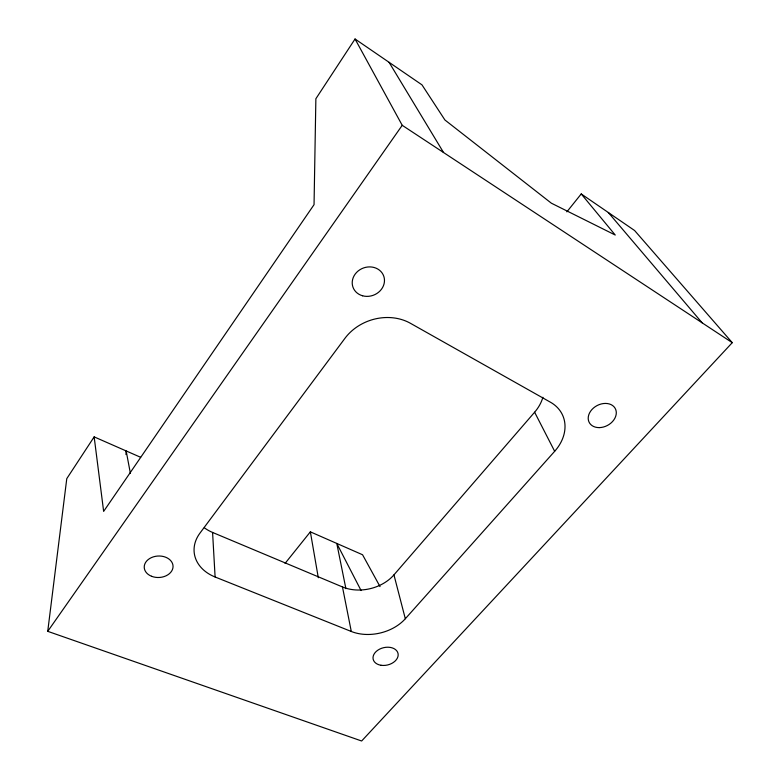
<?xml version="1.0" encoding="UTF-8"?>
<svg xmlns="http://www.w3.org/2000/svg" width="780" height="780" viewBox="0 0 780 780"><rect width="100%" height="100%" fill="white"/><g stroke="black" fill="none" stroke-linecap="round" stroke-linejoin="round"><path stroke-width="1.17" d="M125.98 454.574L126.165 450.938L130.387 473.343M566.865 211.858L581.227 193.947L634.598 230.519L732.264 342.673L361.637 741L47.736 631.332L66.778 478.637L94.156 436.878L140.634 457.294M581.227 193.947L615.245 235.034L551.362 203.19L444.922 119.993L421.98 84.854L355.046 39L315.871 98.748L314.048 204.662L103.642 511.387L94.156 436.878M47.736 631.332L402.226 125.307L355.046 39M285.08 563.384L310.362 531.843L362.554 554.755L380.035 586.599M204.321 527.758A40.609 31.736 -6 0 0 212.579 532.447L342.469 586.95A37.927 28.294 -13.3 0 0 393.949 574.87L534.622 412.22A41.633 33.267 -24.9 0 0 542.909 397.273M405.317 618.745L554.668 451.308A43.934 34.125 -24.3 0 0 550.407 402.188L410.426 323.29A46.771 39.595 -18.5 0 0 344.955 338.305L199.963 533.12A42.793 32.477 -6.6 0 0 215.105 576.995L351.293 631.478A39.848 28.772 -13.4 0 0 405.317 618.745L393.949 574.87M402.226 125.307L732.264 342.673M608.303 212.501L702.127 322.822M389.064 62.302L443.547 152.519M361.072 590.528L336.784 543.436L345.901 588.685M534.622 412.22L554.668 451.308M342.469 586.95L351.293 631.478M310.362 531.843L318.298 577.726M212.579 532.447L215.105 576.995M151.525 576.264A14.43 10.754 -2.8 0 0 173.053 566.368A14.43 10.754 -2.8 0 0 151.33 557.642A14.43 10.754 -2.8 0 0 151.525 576.264M381.04 665.272A12.772 8.872 -13.5 0 0 398.034 653.455A12.772 8.872 -13.5 0 0 377.695 650.276A12.772 8.872 -13.5 0 0 381.04 665.272M599.118 427.615A14.771 11.213 -28.2 0 0 615.683 409.432A14.771 11.213 -28.2 0 0 591.952 409.51A14.771 11.213 -28.2 0 0 599.118 427.615M362.622 295.796A16.361 14.508 -20.6 0 0 384.277 278.138A16.361 14.508 -20.6 0 0 358.137 270.991A16.361 14.508 -20.6 0 0 362.622 295.796"/></g></svg>
